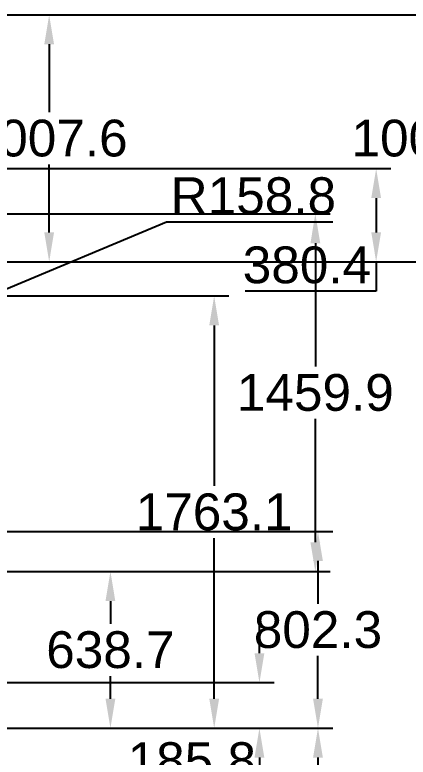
# Model space of a CAD drawing. Header units: millimetres. Extents: x 840 to 45745, y -146 to 13913.
# Drawn here: x 35515 to 37121, y 7559 to 10587 of the extents above; entities that cross this region are included whole.
import ezdxf

# ---------------------------------------------------------------- set-up
doc = ezdxf.new("R2010")
doc.units = ezdxf.units.MM
doc.layers.add('New DIM', color=7, linetype='Continuous', lineweight=30)
doc.styles.get("Standard").update_dxf_attribs({"font": 'arial.ttf'})
doc.dimstyles.new('000001211E731208', dxfattribs={"dimscale": 30, "dimtxt": 5, "dimasz": 4, "dimexe": 2, "dimexo": 4, "dimgap": 1, "dimtad": 1, "dimtih": 1, "dimtoh": 1, "dimdec": 1, "dimdsep": 46, "dimtxsty": 'Standard', "dimcen": 2, "dimclrd": 1, "dimclre": 134, "dimadec": 1, "dimazin": 2, "dimtfac": 1, "dimtdec": 1, "dimtofl": 0, "dimtmove": 0, "dimatfit": 3, "dimfxl": 1, "dimtolj": 1, "dimtzin": 0, "dimarcsym": 0})

# ---------------------------------------------------------------- blocks, each defined once
blk = doc.blocks.new('*D51')
at = {"layer": 'Defpoints', "color": 0, "transparency": 16777216}
for p in [(34346.70171697885, 10587.31373886187), (34346.70171697885, 9579.716279656574), (35654.7651737663, 9579.716279656574)]:
    blk.add_point(p, dxfattribs=at)
at = {"layer": 'New DIM', "color": 134, "linetype": 'ByBlock', "lineweight": -2, "transparency": 16777216}
for p, q in [((34466.70171697885, 10587.31373886187), (35714.7651737663, 10587.31373886187)), ((34466.70171697885, 9579.716279656574), (35714.7651737663, 9579.716279656574))]:
    blk.add_line(p, q, dxfattribs=at)
at = {"layer": 'New DIM', "color": 1, "linetype": 'ByBlock', "lineweight": -2, "transparency": 16777216}
for p, q in [((35654.7651737663, 10467.31373886187), (35654.7651737663, 10190.10095741748)), ((35654.7651737663, 9699.716279656574), (35654.7651737663, 9976.929061100971))]:
    blk.add_line(p, q, dxfattribs=at)
at = {"layer": 'New DIM', "color": 1, "transparency": 16777216}
for points in [[(35634.7651737663, 10467.31373886187), (35674.7651737663, 10467.31373886187), (35654.7651737663, 10587.31373886187)], [(35634.7651737663, 9699.716279656574), (35674.7651737663, 9699.716279656574), (35654.7651737663, 9579.716279656574)]]:
    blk.add_solid(points, dxfattribs=at)
at = {"layer": 'New DIM', "color": 0, "transparency": 16777216, "insert": (35654.7651737663, 10083.51500925921), "char_height": 150, "attachment_point": 5}
blk.add_mtext('\\A1;1007.6', dxfattribs=at)
blk = doc.blocks.new('*D52')
at = {"layer": 'Defpoints', "color": 0, "transparency": 16777216}
for p in [(34690.33662554587, 9775.773368402264), (33853.69133746025, 8315.922781878726), (36741.71730540734, 8315.922781878726)]:
    blk.add_point(p, dxfattribs=at)
at = {"layer": 'New DIM', "color": 134, "linetype": 'ByBlock', "lineweight": -2, "transparency": 16777216}
for p, q in [((34810.33662554587, 9775.773368402264), (36801.71730540734, 9775.773368402264)), ((33973.69133746025, 8315.922781878726), (36801.71730540734, 8315.922781878726))]:
    blk.add_line(p, q, dxfattribs=at)
at = {"layer": 'New DIM', "color": 1, "linetype": 'ByBlock', "lineweight": -2, "transparency": 16777216}
for p, q in [((36741.71730540734, 9655.773368402264), (36741.71730540734, 9152.434023298749)), ((36741.71730540734, 8435.922781878726), (36741.71730540734, 8939.262126982241))]:
    blk.add_line(p, q, dxfattribs=at)
at = {"layer": 'New DIM', "color": 1, "transparency": 16777216}
for points in [[(36721.71730540734, 9655.773368402264), (36761.71730540734, 9655.773368402264), (36741.71730540734, 9775.773368402264)], [(36721.71730540734, 8435.922781878726), (36761.71730540734, 8435.922781878726), (36741.71730540734, 8315.922781878726)]]:
    blk.add_solid(points, dxfattribs=at)
at = {"layer": 'New DIM', "color": 0, "transparency": 16777216, "insert": (36741.71730540733, 9045.848075140484), "char_height": 150, "attachment_point": 5}
blk.add_mtext('\\A1;1459.9', dxfattribs=at)
blk = doc.blocks.new('*D53')
at = {"layer": 'Defpoints', "color": 0, "transparency": 16777216}
for p in [(34627.6003809145, 8315.922781878726), (34627.6003809145, 7677.255484156383), (35904.87696528222, 7677.255484156384)]:
    blk.add_point(p, dxfattribs=at)
at = {"layer": 'New DIM', "color": 134, "linetype": 'ByBlock', "lineweight": -2, "transparency": 16777216}
for p, q in [((34747.6003809145, 8315.922781878726), (35964.87696528222, 8315.922781878726)), ((34747.6003809145, 7677.255484156383), (35964.87696528222, 7677.255484156384))]:
    blk.add_line(p, q, dxfattribs=at)
at = {"layer": 'New DIM', "color": 1, "linetype": 'ByBlock', "lineweight": -2, "transparency": 16777216}
for p, q in [((35904.87696528222, 8195.922781878726), (35904.87696528222, 8103.226240793818)), ((35904.87696528222, 7797.255484156384), (35904.87696528222, 7889.952025241293))]:
    blk.add_line(p, q, dxfattribs=at)
at = {"layer": 'New DIM', "color": 1, "transparency": 16777216}
for points in [[(35884.87696528222, 8195.922781878726), (35924.87696528222, 8195.922781878726), (35904.87696528222, 8315.922781878726)], [(35884.87696528222, 7797.255484156384), (35924.87696528222, 7797.255484156384), (35904.87696528222, 7677.255484156384)]]:
    blk.add_solid(points, dxfattribs=at)
at = {"layer": 'New DIM', "color": 0, "transparency": 16777216, "insert": (35904.87696528222, 7996.589133017544), "char_height": 150, "attachment_point": 5}
blk.add_mtext('\\A1;638.7', dxfattribs=at)
blk = doc.blocks.new('*D55')
at = {"layer": 'Defpoints', "color": 0, "transparency": 16777216}
for p in [(35198.79805766065, 9440.397778660481), (35198.79805766065, 7677.255484156382), (36328.59101426677, 7677.255484156382)]:
    blk.add_point(p, dxfattribs=at)
at = {"layer": 'New DIM', "color": 134, "linetype": 'ByBlock', "lineweight": -2, "transparency": 16777216}
for p, q in [((35318.79805766065, 9440.397778660481), (36388.59101426677, 9440.397778660481)), ((35318.79805766065, 7677.255484156382), (36388.59101426677, 7677.255484156382))]:
    blk.add_line(p, q, dxfattribs=at)
at = {"layer": 'New DIM', "color": 1, "linetype": 'ByBlock', "lineweight": -2, "transparency": 16777216}
for p, q in [((36328.59101426677, 9320.397778660481), (36328.59101426677, 8665.463739184692)), ((36328.59101426677, 7797.255484156382), (36328.59101426677, 8452.189523632169))]:
    blk.add_line(p, q, dxfattribs=at)
at = {"layer": 'New DIM', "color": 1, "transparency": 16777216}
for points in [[(36308.59101426677, 9320.397778660481), (36348.59101426677, 9320.397778660481), (36328.59101426677, 9440.397778660481)], [(36308.59101426677, 7797.255484156382), (36348.59101426677, 7797.255484156382), (36328.59101426677, 7677.255484156382)]]:
    blk.add_solid(points, dxfattribs=at)
at = {"layer": 'New DIM', "color": 0, "transparency": 16777216, "insert": (36328.59101426676, 8558.82663140842), "char_height": 150, "attachment_point": 5}
blk.add_mtext('\\A1;1763.1', dxfattribs=at)
blk = doc.blocks.new('*D57')
at = {"layer": 'Defpoints', "color": 0, "transparency": 16777216}
for p in [(35478.79805766073, 7677.255484156274), (35478.79805766065, 6541.769813391479), (36752.53547507589, 6541.769813391479)]:
    blk.add_point(p, dxfattribs=at)
at = {"layer": 'New DIM', "color": 134, "linetype": 'ByBlock', "lineweight": -2, "transparency": 16777216}
for p, q in [((35598.79805766073, 7677.255484156274), (36812.53547507589, 7677.255484156274)), ((35598.79805766065, 6541.769813391479), (36812.53547507589, 6541.769813391479))]:
    blk.add_line(p, q, dxfattribs=at)
at = {"layer": 'New DIM', "color": 1, "linetype": 'ByBlock', "lineweight": -2, "transparency": 16777216}
for p, q in [((36752.53547507589, 7557.255484156274), (36752.53547507589, 7216.14975655014)), ((36752.53547507589, 6661.769813391479), (36752.53547507589, 7002.875540997615))]:
    blk.add_line(p, q, dxfattribs=at)
at = {"layer": 'New DIM', "color": 1, "transparency": 16777216}
for points in [[(36732.53547507589, 7557.255484156274), (36772.53547507589, 7557.255484156274), (36752.53547507589, 7677.255484156274)], [(36732.53547507589, 6661.769813391479), (36772.53547507589, 6661.769813391479), (36752.53547507589, 6541.769813391479)]]:
    blk.add_solid(points, dxfattribs=at)
at = {"layer": 'New DIM', "color": 0, "transparency": 16777216, "insert": (36752.53547507588, 7109.512648773865), "char_height": 150, "attachment_point": 5}
blk.add_mtext('\\A1;1135.5', dxfattribs=at)
blk = doc.blocks.new('*D64')
at = {"layer": 'Defpoints', "color": 0, "transparency": 16777216}
for p in [(34431.7017169791, 9960.094512514046), (34431.7017169791, 9579.716279656577), (36990.1122017626, 9579.716279656579)]:
    blk.add_point(p, dxfattribs=at)
at = {"layer": 'New DIM', "color": 134, "linetype": 'ByBlock', "lineweight": -2, "transparency": 16777216}
for p, q in [((34551.7017169791, 9960.094512514046), (37050.1122017626, 9960.094512514048)), ((34551.7017169791, 9579.716279656577), (37050.1122017626, 9579.716279656579))]:
    blk.add_line(p, q, dxfattribs=at)
at = {"layer": 'New DIM', "color": 1, "linetype": 'ByBlock', "lineweight": -2, "transparency": 16777216}
for p, q in [((36990.1122017626, 9840.094512514048), (36990.1122017626, 9699.716279656579)), ((36990.1122017626, 9579.716279656579), (36990.1122017626, 9459.716279656579)), ((36990.1122017626, 9459.716279656579), (36454.65517584173, 9459.716279656577))]:
    blk.add_line(p, q, dxfattribs=at)
at = {"layer": 'New DIM', "color": 1, "transparency": 16777216}
for points in [[(36970.1122017626, 9840.094512514048), (37010.1122017626, 9840.094512514048), (36990.1122017626, 9960.094512514048)], [(36970.1122017626, 9699.716279656579), (37010.1122017626, 9699.716279656579), (36990.1122017626, 9579.716279656579)]]:
    blk.add_solid(points, dxfattribs=at)
at = {"layer": 'New DIM', "color": 0, "transparency": 16777216, "insert": (36707.38368880216, 9566.353387432828), "char_height": 150, "attachment_point": 5}
blk.add_mtext('\\A1;380.4', dxfattribs=at)
blk = doc.blocks.new('*D65')
at = {"layer": 'Defpoints', "color": 0, "transparency": 16777216}
for p in [(34389.20171697903, 10587.31373886172), (34389.20171697903, 9579.716279656577), (37209.87027578214, 9579.716279656579)]:
    blk.add_point(p, dxfattribs=at)
at = {"layer": 'New DIM', "color": 134, "linetype": 'ByBlock', "lineweight": -2, "transparency": 16777216}
for p, q in [((34509.20171697903, 10587.31373886172), (37269.87027578214, 10587.31373886172)), ((34509.20171697903, 9579.716279656577), (37269.87027578214, 9579.716279656579))]:
    blk.add_line(p, q, dxfattribs=at)
at = {"layer": 'New DIM', "color": 1, "linetype": 'ByBlock', "lineweight": -2, "transparency": 16777216}
for p, q in [((37209.87027578214, 10467.31373886172), (37209.87027578214, 10190.1009574174)), ((37209.87027578214, 9699.716279656579), (37209.87027578214, 9976.929061100895))]:
    blk.add_line(p, q, dxfattribs=at)
at = {"layer": 'New DIM', "color": 1, "transparency": 16777216}
for points in [[(37189.87027578214, 10467.31373886172), (37229.87027578214, 10467.31373886172), (37209.87027578214, 10587.31373886172)], [(37189.87027578214, 9699.716279656579), (37229.87027578214, 9699.716279656579), (37209.87027578214, 9579.716279656579)]]:
    blk.add_solid(points, dxfattribs=at)
at = {"layer": 'New DIM', "color": 0, "transparency": 16777216, "insert": (37209.87027578214, 10083.51500925914), "char_height": 150, "attachment_point": 5}
blk.add_mtext('\\A1;1007.6', dxfattribs=at)
blk = doc.blocks.new('*D66')
at = {"layer": 'Defpoints', "color": 0, "transparency": 16777216}
for p in [(34855.1527188855, 8479.580311054986), (34855.1527188855, 7677.255484156385), (36752.53547507591, 7677.255484156385)]:
    blk.add_point(p, dxfattribs=at)
at = {"layer": 'New DIM', "color": 134, "linetype": 'ByBlock', "lineweight": -2, "transparency": 16777216}
for p, q in [((34975.1527188855, 8479.580311054986), (36812.53547507591, 8479.580311054986)), ((34975.1527188855, 7677.255484156385), (36812.53547507591, 7677.255484156385))]:
    blk.add_line(p, q, dxfattribs=at)
at = {"layer": 'New DIM', "color": 1, "linetype": 'ByBlock', "lineweight": -2, "transparency": 16777216}
for p, q in [((36752.53547507591, 8359.580311054986), (36752.53547507591, 8185.055005381948)), ((36752.53547507591, 7797.255484156385), (36752.53547507591, 7971.780789829423))]:
    blk.add_line(p, q, dxfattribs=at)
at = {"layer": 'New DIM', "color": 1, "transparency": 16777216}
for points in [[(36732.53547507591, 8359.580311054986), (36772.53547507591, 8359.580311054986), (36752.53547507591, 8479.580311054986)], [(36732.53547507591, 7797.255484156385), (36772.53547507591, 7797.255484156385), (36752.53547507591, 7677.255484156385)]]:
    blk.add_solid(points, dxfattribs=at)
at = {"layer": 'New DIM', "color": 0, "transparency": 16777216, "insert": (36752.53547507591, 8078.417897605674), "char_height": 150, "attachment_point": 5}
blk.add_mtext('\\A1;802.3', dxfattribs=at)
blk = doc.blocks.new('*D67')
at = {"layer": 'Defpoints', "color": 0, "transparency": 16777216}
for p in [(34464.6839243893, 7863.069122597055), (34464.6839243893, 7677.255484156383), (36513.41727325006, 7677.255484156384)]:
    blk.add_point(p, dxfattribs=at)
at = {"layer": 'New DIM', "color": 1, "linetype": 'ByBlock', "lineweight": -2, "transparency": 16777216}
for p, q in [((36513.41727325006, 7983.069122597056), (36513.41727325006, 8103.069122597056)), ((36513.41727325006, 7557.255484156384), (36513.41727325006, 7437.255484156384)), ((36513.41727325006, 7437.255484156384), (35991.05710953928, 7437.255484156384))]:
    blk.add_line(p, q, dxfattribs=at)
at = {"layer": 'New DIM', "color": 134, "linetype": 'ByBlock', "lineweight": -2, "transparency": 16777216}
for p, q in [((34584.6839243893, 7863.069122597055), (36573.41727325006, 7863.069122597056)), ((34584.6839243893, 7677.255484156383), (36573.41727325006, 7677.255484156384))]:
    blk.add_line(p, q, dxfattribs=at)
at = {"layer": 'New DIM', "color": 1, "transparency": 16777216}
for points in [[(36493.41727325006, 7983.069122597056), (36533.41727325006, 7983.069122597056), (36513.41727325006, 7863.069122597056)], [(36493.41727325006, 7557.255484156384), (36533.41727325006, 7557.255484156384), (36513.41727325006, 7677.255484156384)]]:
    blk.add_solid(points, dxfattribs=at)
at = {"layer": 'New DIM', "color": 0, "transparency": 16777216, "insert": (36237.23719139466, 7543.841432314626), "char_height": 150, "attachment_point": 5}
blk.add_mtext('\\A1;185.8', dxfattribs=at)
blk = doc.blocks.new('*D68')
at = {"layer": 'Defpoints', "color": 0, "transparency": 16777216}
for p in [(35218.58481504768, 9358.70884074729), (35072.10896942372, 9297.354701275337)]:
    blk.add_point(p, dxfattribs=at)
at = {"layer": 'New DIM', "color": 1, "linetype": 'ByBlock', "lineweight": -2, "transparency": 16777216}
for p, q in [((36133.53245016207, 9741.951719975676), (35329.2673230376, 9405.070273264651)), ((36813.56655657409, 9741.951719975674), (36133.53245016207, 9741.951719975676))]:
    blk.add_line(p, q, dxfattribs=at)
at = {"layer": 'New DIM', "color": 134, "lineweight": -2, "transparency": 16777216}
for p, q in [((35072.10896942372, 9237.354701275337), (35072.10896942371, 9357.354701275337)), ((35012.10896942372, 9297.354701275337), (35132.1089694237, 9297.354701275335))]:
    blk.add_line(p, q, dxfattribs=at)
at = {"layer": 'New DIM', "color": 1, "transparency": 16777216}
blk.add_solid([(35321.54041761805, 9423.517357929639), (35336.99422845717, 9386.623188599664), (35218.58481504768, 9358.70884074729)], dxfattribs=at)
at = {"layer": 'New DIM', "color": 0, "transparency": 16777216, "insert": (36488.54950336809, 9848.537668133931), "char_height": 150, "attachment_point": 5}
blk.add_mtext('\\A1;R158.8', dxfattribs=at)

msp = doc.modelspace()

# ---------------------------------------------------------------- dimensions: what is measured, and where the dimension line sits
at = {"layer": 'New DIM'}
for base, p1, p2, picture, middle in [((35654.7651737663, 9579.716279656574), (34346.70171697883, 10587.31373886187), (34346.70171697883, 9579.71627965657), '*D51', (35654.7651737663, 10083.51500925921)), ((37209.87027578214, 9579.716279656579), (34389.20171697901, 10587.31373886171), (34389.20171697901, 9579.716279656574), '*D65', (37209.87027578214, 10083.51500925914)), ((36990.1122017626, 9579.716279656579), (34431.70171697909, 9960.094512514042), (34431.70171697909, 9579.716279656574), '*D64', (36707.38368880216, 9566.353387432828)), ((36741.71730540734, 8315.922781878726), (34690.33662554586, 9775.77336840226), (33853.69133746024, 8315.922781878722), '*D52', (36741.71730540733, 9045.848075140484)), ((36328.59101426677, 7677.255484156382), (35198.79805766064, 9440.397778660477), (35198.79805766064, 7677.255484156379), '*D55', (36328.59101426676, 8558.82663140842)), ((36752.53547507591, 7677.255484156385), (34855.15271888548, 8479.580311054982), (34855.15271888549, 7677.255484156381), '*D66', (36752.53547507591, 8078.417897605674)), ((35904.87696528222, 7677.255484156384), (34627.60038091449, 8315.922781878722), (34627.60038091449, 7677.25548415638), '*D53', (35904.87696528222, 7996.589133017544)), ((36513.41727325006, 7677.255484156384), (34464.68392438928, 7863.069122597051), (34464.68392438928, 7677.25548415638), '*D67', (36237.23719139466, 7543.841432314626)), ((36752.53547507589, 6541.769813391479), (35478.79805766072, 7677.255484156271), (35478.79805766064, 6541.769813391476), '*D57', (36752.53547507588, 7109.512648773865))]:
    dim = msp.add_linear_dim(base=base, p1=p1, p2=p2, angle=90, dimstyle='000001211E731208', dxfattribs=at)
    dim.commit()
    dim.dimension.update_dxf_attribs({"geometry": picture, "text_midpoint": middle})
dim = msp.add_radius_dim(center=(35072.10896942372, 9297.354701275337), mpoint=(35218.58481504768, 9358.70884074729), dimstyle='000001211E731208', dxfattribs=at)
dim.commit()
dim.dimension.update_dxf_attribs({"geometry": '*D68', "text_midpoint": (36488.54950336809, 9741.951719975677), "dimtype": 164})

doc.saveas('drawing.dxf')
